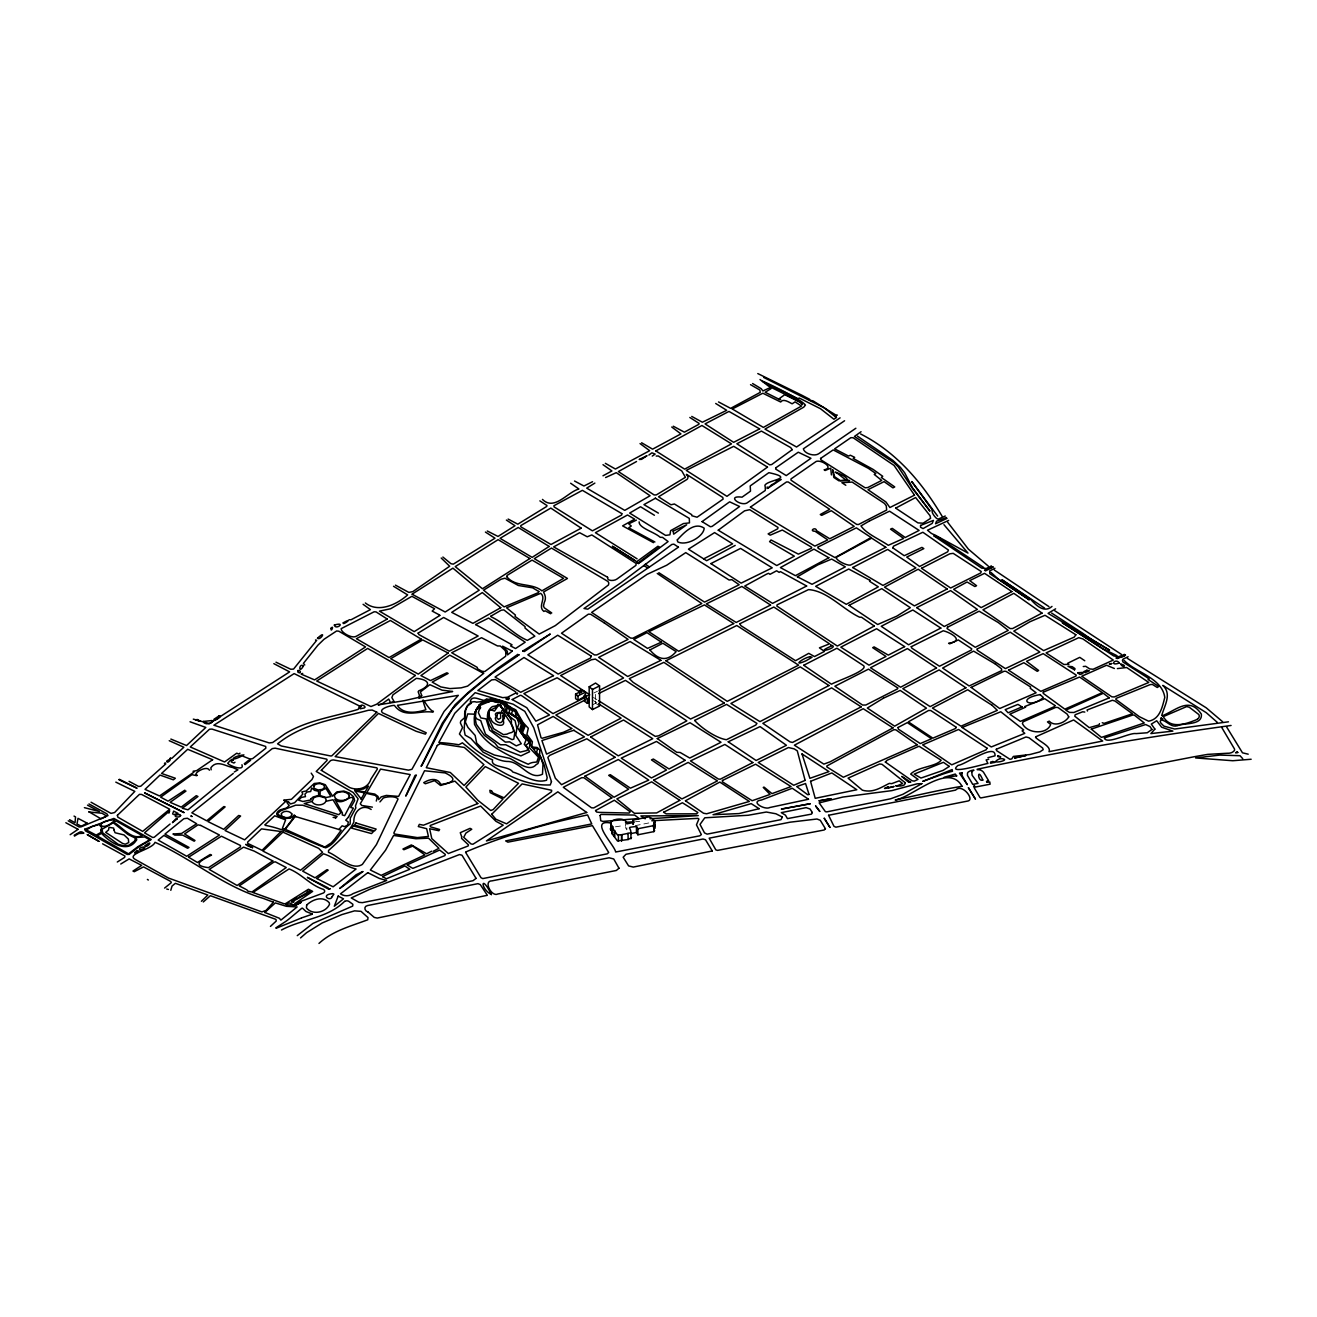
<?xml version="1.0" encoding="UTF-8"?>
<svg xmlns="http://www.w3.org/2000/svg" width="1317" height="1317" viewBox="0 0 1317 1317"><rect width="100%" height="100%" fill="white"/><g stroke="black" fill="none" stroke-linecap="round" stroke-linejoin="round"><path stroke-width="0.75" stroke-dasharray="5 3.75" d="M593.094 704.628L595.547 703.196L595.58 698.685M593.934 692.956L597.457 691.26M615.451 826.813L623.632 825.545M625.394 821.396L625.542 827.405L624.9 826.319M635.288 825.644L648.886 822.944M635.601 821.693L639.65 821.462M593.44 700.644L596.864 702.784M593.44 697.45L596.881 699.607M599.564 706.027L595.547 703.196L595.547 691.112M625.394 827.438L626.843 829.875L626.843 823.833"/><path stroke-width="1.5" d="M365.155 792.143L354.816 789.821M293.576 902.079L294.399 900.499L308.705 892.663M611.039 824.014L610.742 830.138L610.742 824.096L612.734 826.747L611.928 833.546L617.443 840.921L628.16 839.522L631.518 837.628M611.928 833.546L612.734 826.747M452.538 691.474L442.018 690.157L429.852 684.692L420.403 691.952L421.72 695.425M831.406 474.894L830.747 468.161L825.035 470.531M168.395 889.452L166.732 889.041M508.675 699.525L509.251 698.24M170.798 890.308L172.033 886.061L175.375 883.295L207.856 895.05L201.402 901.272M88.914 811.996L102.002 813.231L106.002 815.651L105.755 816.672L101.014 818.845L88.98 811.815M172.609 814.038L173.663 811.107L178.025 813.363L173.811 814.63M584.04 696.677L584.534 695.376L585.472 695.969L578.048 700.348L575.595 698.652L575.595 694.108L580.484 691.623L579.974 690.882L581.785 691.079L580.962 692.479L579.974 691.853M584.04 697.434L584.534 695.376M421.638 695.557L420.765 696.512A4.149 2.404 0 0 1 420.452 697.072L418.773 698.125L452.505 691.54M252.535 847.555L247.81 846.008L248.567 845.448M376.3 801.065L377.172 797.559L375.329 795.419L367.394 793.591M1021.976 706.916L1017.992 704.381L1005.184 709.649L1008.114 712.793L1022.157 706.834M406.048 795.797L416.353 775.054L415.085 775.384L405.768 795.962M361.072 799.09L368.48 786.084L363.508 788.982L354.816 790.052M479.437 709.287L478.318 712.579L480.837 717.946L486.121 718.884L489.611 730.112L505.349 742.113L509.613 741.833L516.248 745.866L521.285 743.759L515.803 735.495L516.807 728.581L515.112 720.745L508.428 715.575L505.399 710.242L504.345 703.871C495.274 700.002 485.957 701.187 476.639 702.142C469.461 699.409 463.963 709.32 464.703 715.361L464.539 717.781L460.785 721.041L460.374 722.934L462.53 727.544L459.435 733.981C468.128 744.451 479.964 754.723 492.591 759.86C489.875 767.795 508.823 765.671 512.807 772.009C523.491 775.12 535.196 783.878 546.539 780.24L547.164 777.623L544.135 764.897L539.674 754.937L539.805 749.949L537.188 747.513L531.64 746.969L532.397 741.784L526.899 734.376L528.298 728.268L522.964 722.391L516.955 712.003L508.247 708.793L507.061 707.196C510.815 702.126 492.64 697.351 487.833 700.134C482.368 702.537 472.556 693.302 470.268 701.319L471.42 703.08L467.222 706.225L465.56 710.505L464.111 729.717L465.131 735.1L470.844 738.393L483.092 752.139C491.439 756.123 499.373 761.638 508.757 761.506C521.252 762.494 529.681 780.668 542.489 774.198L542.999 764.288L540.563 756.765L536.529 752.353L537.682 748.797L534.043 748.468L532.052 746.821L530.323 744.78L530.488 741.372L526.207 736.368A3.622 2.091 0 0 0 523.211 734.376L522.684 732.153L524.907 726.622L516.61 713.551L516.445 710.999L507.424 707.361L499.769 702.043L494.945 701.895L486.664 698.833L479.207 705.007L479.437 709.287L480.606 707.739L479.207 705.007M1237.7 752.435L1235.593 752.847L1237.107 751.678L1237.832 752.6M333.135 817.445L335.078 817.33L335.374 818.417L337.152 816.408L302.696 805.214L295.732 805.164L280.801 810.745L277.278 813.741C281.871 817.61 289.213 820.475 294.251 814.993L295.913 816.688M348.462 816.919L353.384 808.128L350.734 807.502L354.668 800.571L353.499 796.719L349.285 793.015L343.803 791.023L336.74 791.978L332.608 796.209L325.283 784.702L319.801 782.874L314.22 783.5L306.137 790.974L301.856 791.912L302.778 794.118L294.58 802.728L290.547 803.963L288.736 802.037L283.731 800.39M379.938 801.921L383.329 798.003C387.083 796.472 395.989 795.88 398.03 799.04L376.448 844.559L362.356 864.413C351.837 871.311 338.156 855.902 328.509 852.329L328.526 850.502C337.712 842.123 348.857 832.772 353.861 822.022C353.318 812.375 361.484 803.123 371.18 809.478M297.263 935.646L312.919 923.431L352.709 906.08L352.874 904.285L348.89 901.404A2.848 1.646 0 0 0 344.889 901.207M338.864 829.463L341.185 830.27L334.781 838.896L331.275 842.864L324.805 847.061L285.246 829.298L295.189 816.441L338.864 829.463L342.124 825.825L344.577 826.664L347.787 824.969L348.281 822.006L345.745 820.162L348.643 816.952M632.983 824.409L633.345 819.981L648.886 816.902L653.232 819.141L655.026 822.22L655.026 828.261C652.919 830.648 652.919 822.038 655.026 822.22M654.121 822.878L653.858 825.578L637.872 828.739L636.457 826.45C625.229 827.817 630.942 826.714 630.942 832.772L621.624 834.682L621.657 840.839L621.624 834.682M636.457 826.45L636.457 832.492L637.872 834.78L653.858 831.62L654.648 824.689M203.295 901.964L210.358 895.692L275.994 919.414L276.241 921.044L270.446 926.394M170.502 757.966L169.778 758.707L171.951 758.263L183.837 747.233L169.234 740.697M164.46 763.514L165.168 762.823L165.761 763.926L140.738 786.249L138.614 786.463L129.05 781.327M974.35 785.508L973.609 786.249L974.745 788.702L980.046 797.608M168.872 813.165L169.679 810.828L144.508 832.854L152.756 837.513L154.27 837.217L170.074 824.03M318.977 943.433C332.559 930.839 351.079 926.081 367.739 919.793L368.019 917.587L361.023 911.348L354.569 910.854L341.794 914.607L322.122 923.003L306.565 932.683L300.556 937.918M301.873 908.187L290.234 917.998A104.422 60.286 0 0 1 286.036 921.242L275.763 927.942M286.036 904.45L287.83 903.363A1.926 1.103 0 0 1 290.497 903.314L292.209 904.236A3.507 2.025 0 0 0 297.016 904.384L300.836 902.359M362.866 871.64L339.737 888.465L356.15 874.735L362.718 871.541M234.986 762.23L233.916 763.037L231.315 761.917L232.072 760.452L230.524 760.205L227.709 763.317C229.109 765.621 244.814 771.68 241.949 764.749M239.957 753.192L238.756 754.065L236.714 753.209L224.565 761.967L190.274 746.969L209.502 729.223L212.004 729.075L265.655 746.443L265.869 748.171L252.732 758.559A3.622 2.091 0 0 1 248.469 758.427L242.114 755.892C227.923 762.955 232.105 755.942 243.958 754.904M164.592 888.086L171.243 882.703L170.815 881.501L143.504 866.899L134.12 871.772M293.461 902.244L291.699 901.799M344.61 901.355C327.34 918.525 302.136 918.887 281.492 930M840.098 417.851L796.538 447.006L764.963 429.095L803.749 407.167L805.428 405.109C799.09 395.841 716.925 360.265 798.118 398.705L799.254 398.03L820.458 408.698L833.924 419.234L836.525 417.423L834.912 416.337L837.299 415.036M855.852 428.255L818.565 453.838C814.071 456.736 804.21 453.443 803.37 448.817L844.592 420.749M185.977 791.089L170.107 802.316L181.252 807.107L196.266 795.698L197.978 796.489L182.339 808.276L187.985 809.807L220.729 783.072M861.071 431.729L854.453 436.437L894.078 462.777L898.21 466.893L912.385 488.311L929.95 511.111L912.451 487.702L904.664 472.803L900.433 467.403L892.975 460.456L857.466 436.141M184.857 790.184L168.082 801.18L160.658 797.164L191.903 774.692L196.826 775.697M301.05 902.507L295.864 905.223L286.349 904.828M412.155 594.115L452.916 568.154L479.223 590.197L445.179 612.01L412.205 594.28M120.752 864.018L129.148 858.898L141.66 865.384L132.935 871.08M148.36 880.019L147.389 879.443M309.396 892.86L310.203 891.461L307.437 891.049L307.009 892.613L296.918 898.622L295.798 898.013L291.6 901.75M117.295 862.009L124.638 857.383L124.934 856.017L102.594 843.818M315.504 639.93L316.689 640.325L293.543 669.102L290.744 669.25L276.01 662.204M589.176 686.799L595.547 683.062L599.564 685.894L599.564 706.027L592.485 709.567L589.176 706.933L589.176 686.799L592.485 689.433L592.485 709.567M70.147 834.698L78.065 829.331M655.57 498.155L643.931 504.625L658.385 513.12M74.888 835.752L78.855 833.513L83.646 833.266M276.422 928.172L301.214 918.064M594.872 483.092L586.707 488.13L624.752 510.37L650.088 495.752L616.274 472.655L605.606 477.528M140.195 850.025C152.459 845.333 136.655 846.798 139.915 849.975M587.398 703.311L587.398 698.784L588.469 698.191L588.469 702.718L587.398 703.311L584.55 701.319L584.55 696.775L589.736 694.899M602.988 475.799L611.911 470.959L603.021 464.687M652.261 456.094L655.142 454.102L651.866 452.834L648.886 455.056M517.169 693.993L517.647 693.318M592.551 481.709L583.941 486.006L574.525 481.018M947.038 518.355L935.564 523.771L936.552 521.203L946.413 517.515M1055.625 608.833L1048.069 613.36L1109.54 650.121L1099.465 644.194A206.259 119.09 0 0 1 1083.183 633.559L1051.674 613.096M993.1 567.034L985.528 570.887L984.507 570.113L992.952 566.936M994.928 568.253L989.709 570.903L989.775 573.669L1029.318 599.861L998.121 578.937L990.96 572.385M302.696 673.399L301.198 674.139L314.598 679.901L365.55 646.927L338.831 631.205L336.625 630.975L324.015 639.288L317.874 645.215L303.42 663.373L304.77 664.986M1051.987 606.413C1044.315 613.459 1035.804 605.211 1030.701 599.367L1001.858 579.694L1044.579 608.075M824.08 469.84C834.731 467.848 820.968 459.386 816.145 461.477L790.957 478.96L791.007 480.178L856.708 524.429L858.552 524.495L886.67 510.025L886.259 505.843L884.497 503.456L852.148 482.071L841.876 482.697L845.794 485.282M991.421 565.915L986.351 568.483L981.675 568.121L933.819 535.821L938.083 537.138L983.618 567.446M592.485 689.433L599.564 685.894M585.736 699.673L555.856 715.032L588.123 735.314L621.081 718.127L598.577 703.854M598.642 693.532L625.46 680.379L686.848 720.876L658.615 735.824L655.24 736.368L598.593 700.693M656.195 456.044L658.286 455.978L681.811 470.992L685.433 477.297L656.376 494.879A12.89 7.441 0 0 1 654.121 494.929L618.381 471.568L636.539 461.51M575.595 694.108L578.048 695.82L585.472 692.199L585.472 695.969M1162.236 715.822C1176.361 710.159 1189.3 696.15 1201.351 714.11C1202.767 725.749 1183.506 722.638 1177.382 725.749C1170.747 727.741 1167.027 720.712 1161.215 719.955L1160.162 721.403L1160.903 723.115L1163.932 726.144L1174.682 729.025L1228.432 721.815M599.219 690.404L623.567 677.992L595.416 659.076L591.399 659.751L560.63 675.539L589.44 694.586M579.612 693.697L579.612 690.668L581.571 689.729L585.472 692.199M948.635 520.429L927.497 530.224L930.987 533.105A14.405 8.314 0 0 0 934.658 534.834L967.995 553.091L943.943 524.676M490.566 701.088L480.475 705.204L477.001 708.562L474.202 714.16L467.667 713.946L465.313 722.045L467.996 727.478L475.141 735.413L476.688 743.101L483.569 749.982L494.435 755.036L509.712 758.378C516.873 761.621 529.253 772.75 536.151 764.65L537.962 763.514L539.822 758.098L529.697 743.43L529.22 738.952C522.19 739.035 520.413 731.067 523.804 725.914L521.302 721.436L508.988 712.448L510.123 707.986C501.991 699.327 488.36 695.228 479.404 705.072L475.635 711.114L475.453 716.958L476.836 718.917L480.721 720.58L485.479 734.063L500.444 744.763L505.81 744.78L520.199 752.122L527.146 750.443L527.705 748.122L524.281 744.418L526.076 739.891L517.466 727.675L519.013 723.609L516.939 717.831L506.568 711.987L507.193 704.43L498.682 701.829C489.858 695.557 480.87 701.912 475.914 709.83L474.976 717.617L476.293 724.218L484.261 735.298L495.093 743.348L497.941 747.085L520.89 755.909L529.582 751.744L525.944 745.142L529.088 742.887C527.195 737.8 521.137 735.347 519.655 730.03L521.17 724.827L520.511 722.193L516.429 717.683L515.128 711.196L516.05 710.126L513.959 708.892C505.333 706.603 498.501 696.808 488.739 701.813M945.293 516.017L938.05 519.161L936.519 518.338A33.435 19.311 0 0 1 932.321 512.511L931.959 509.432L911.776 481.561L937.655 516.099M1124.471 654.368L1118.759 656.689L1113.738 655.948L1062.276 622.694L1102.576 648.557L1116.8 655.586M433.26 851.276L438.923 848.296L428.519 838.172L415.942 838.748L393.618 835.439L385.552 850.206L370.357 870.027L381.173 875.344L424.848 854.931L412.764 846.09L403.858 849.745L402.92 849.037L411.381 844.921L426.626 853.778L431.68 851.194M1125.541 655.076L1117.425 658.533C1111.532 657.249 1125.179 657.907 1125.212 654.862M1128.109 656.755L1123.352 658.961A5.054 2.914 0 0 0 1122.463 660.558L1123.072 662.072L1149.115 678.782L1148.029 679.457L1158.779 686.47L1157.248 687.49L1152.342 684.412L1150.07 684.642L1116.075 698.389L1115.878 699.409L1139.37 716.678L1148.589 721.189C1160.079 719.115 1162.285 706.949 1164.788 697.45C1162.104 677.811 1135.945 672.724 1124.125 660.41M574.097 730.194L541.913 740.533L546.588 754.098L584.452 736.878L573.735 730.277M301.626 917.883L312.327 914.212M74.674 835.834L74.279 835.768A1.794 1.037 0 0 1 74.476 835.093L79.596 832.179A1.959 1.136 0 0 1 82.494 832.212L83.712 832.937M508.872 698.059L506.222 698.734M686.569 474.367L722.77 497.447L723.115 499.094L697.072 517.219L691.853 515.737L691.771 514.7L674.419 503.999L670.913 504.773L658.549 496.805L687.095 479.372A8.577 4.955 0 0 0 687.951 477.034A10.701 6.173 0 0 0 686.881 474.96A2.206 1.284 0 0 1 686.371 474.564M987.898 757.703L995.026 755.81C995.932 742.245 964.801 765.029 958.101 765.358C945.26 775.812 986.038 763.35 987.948 763.465L986.137 759.942L988.754 759.25M245.835 889.304L239.266 885.913L273.837 862.125L275.368 861.845L286.233 867.524L252.008 891.988L248.008 891.23L246.822 889.831M372.398 807.14L361.796 805.477L360.282 803.732L380.547 769.095L410.245 774.577L398.574 796.406L386.309 795.419L381.206 796.9L378.637 799.584L378.045 796.472L374.851 794.085L367.525 792.834M326.369 801.18L332.987 799.765L340.889 812.688L338.699 814.696L304.243 803.584L311.997 801.444C314.664 806.975 325.941 805.494 326.188 799.962L325.233 797.872L319.735 796.308A8.067 4.659 0 0 0 313.792 797.806L312.047 801.609M621.657 834.78L617.443 834.879L611.928 827.488M630.991 833.562L636.457 832.492M980.836 797.937L1194.766 756.633L1207.673 754.378L1227.543 753.242A6.355 3.671 0 0 0 1231.922 752.468L1232.103 752.369A9.515 5.498 0 0 0 1234.325 750.575A5.498 3.177 0 0 0 1234.095 748.319L1221.715 727.412M1231.082 725.469C1145.971 737.207 1061.272 751.184 977.132 769.276L977.28 769.721A4.972 2.864 0 0 1 982.334 771.153A8.544 4.939 0 0 1 983.898 772.865L988.623 780.701A5.548 3.21 0 0 0 986.532 781.393L986.861 782.117M703.673 558.869L732.598 543.855L714.588 532.595L688.445 549.173L706.62 560.729L735.182 545.419M1251.15 759.25L1232.778 760.732L1195.606 757.95L1219.723 755.085L1240.021 755.711L1242.754 758.691M283.962 800.077L291.436 799.32L311.964 779.565L313.479 776.503L311.207 773.145M650.022 818.73L698.257 815.602L640.902 815.931L645.198 818.812M611.302 823.076C587.629 818.581 615.006 845.514 615.648 852.017L699.739 835.834L701.352 834.599L696.463 824.854L698.899 819.042L697.928 818.351L651.8 820.771M625.476 822.269L633.576 821.808M252.65 847.786L248.683 845.465M282.99 832.064L262.906 851.078L300.605 870.208L322.55 852.264L318.681 848.346L282.694 832.048M1117.376 668.592L1126.661 667.521L1148.786 682.453L1114.264 696.973L1111.811 696.808L1081.734 676.247L1106.593 665.233L1114.38 668.509M1040.167 694.586C1015.539 698.899 1030.141 709.32 1043.327 697.483L1040.051 694.553M234.278 771.992L237.9 769.852L232.549 767.449C225.8 766.445 216.943 759.349 210.868 767.745L211.164 769.819M233.257 773.441L221.668 782.479M655.24 498.188L689.301 518.388L689.482 522.882L683.408 523.573L670.649 530.636L669.925 534.801L665.595 535.41L629.658 513.07L640.523 506.749L654.417 515.26M84.403 807.65L99.368 811.552L87.498 805.148M312.294 913.998L305.972 911.496L302.597 908.253M364.513 792.85L354.882 790.941L361.385 799.205M1084.796 712.069L1082.656 711.789L1075.149 714.752L1074.804 716.234L1089.291 727.659L1099.053 724.893L1099.465 723.659M506.123 699.014L508.28 699.673M193.303 719.131L209.403 723.576L289.625 671.884L273.854 663.653M1248.22 754.18L1242.474 752.814L1226.489 726.721M190.043 721.782L205.814 727.445L186.553 745.537L170.848 739.067M636.391 520.116L628.752 523.853L631.271 526.01L628.736 527.821L654.895 541.995M77.802 829.2L65.85 822.73M197.369 775.285C191.195 774.33 206.802 764.634 209.419 770.198M757.785 373.567L802.119 395.363L809.626 399.281L809.478 400.187L812.951 400.845L836.46 415.431M763.778 377.485L824.162 407.776L836.229 417.456M119.337 779.269L137.067 788.241L118.81 779.697M760.024 379.526L768.371 386.013L800.703 402.047L802.563 404.632L800.341 402.426L784.751 394.688L779.137 398.738L780.635 399.611L779.763 399.644L765.161 392.252L770.939 388.729L769.507 387.906L762.872 390.968L761.242 388.713L752.616 383.527M115.814 782.133L134.828 791.369L114.579 812.556L110.99 813.379L91.071 802.234M550.687 613.771L545.156 610.808L543.872 611.434C537.254 606.248 546.868 598.214 540.661 593.325L506.601 607.795L515.408 615.055L515.046 616.422L539.213 634.086L555.297 625.624L608.52 584.913L608.8 582.937L607.96 581.456L551.461 548.07L534.29 558.655L567.462 578.459L543.592 591.975L544.744 594.741A25.945 14.981 0 0 1 544.25 602.478L543.444 606.083L544.349 607.845L551.757 612.965M393.536 586.279L407.644 594.905C396.993 604.47 378.423 613.294 365.352 602.972M653.462 542.653L622.595 525.878L634.662 519.161L627.55 514.98L595.416 532.694L637.082 558.836M395.446 585.143L408.813 592.387L412.797 591.646L449.673 566.244L441.211 558.029M88.963 803.946L106.858 813.807L107.994 815.618L80.996 826.895L79.185 827.01L68.237 820.804M750.525 384.663L759.86 390.03L760.222 392.384L730.639 408.352L718.539 401.948M69.587 819.701L75.036 822.746L75.546 816.952L74.048 816.079M349.021 619.747L350.997 619.78L370.423 609.623L363.097 604.305M1102.247 722.72L1104.107 723.362L1132.422 713.765L1114.989 701.039L1112.355 700.282L1087.068 709.978L1087.48 711.015M570.64 483.24L578.887 488.986C567.215 492.295 554.375 511.243 542.439 499.406M485.413 532.068L494.994 538.192L453.328 564.137L451.023 563.742L442.874 557.042M643.733 565.569L647.635 567.874M508.115 519.063L517.811 524.182L546.703 506.452L546.95 505.514L539.871 500.872M487.29 530.998L498.007 536.447L514.996 525.746L506.37 520.067M715.707 403.479L726.688 410.311L702.373 422.23L691.754 416.419M634.695 560.186L612.356 546.226L636.687 561.733L657.924 546.259L659.438 547.032L639.552 561.865L640.457 562.227L668.098 541.55L662.533 537.369L660.245 537.303C654.319 531.953 638.893 528.101 639.124 521.878M671.736 427.021L680.922 433.902L652.59 449.163L641.626 442.759M673.283 426.214L684.379 432.174L698.883 424.304L699.047 423.383L689.828 417.456M579.612 690.668L581.785 692.051M640.046 443.582L649.676 450.694L615.418 469.033L605.359 463.337M579.365 691.623L557.14 677.778L523.87 693.598L553.008 713.6L586.049 696.956L585.9 695.804M1127.368 658.368L1206.257 707.838L1222.571 721.7M658.829 572.697L704.562 602.116L739.166 584.732L731.873 579.678L729.108 580.007L685.762 552.63L666.698 565.223L647.075 574.36L591.646 612.421L630.563 638.037L632.818 638.235L701.829 603.548L657.249 573.455M1054.736 610.726L1121.327 654.319M860.643 433.984C896.35 452.126 921.966 482.351 942.116 516.264M645.33 564.203L649.38 566.919M994.302 570.031L1048.941 606.61M1084.764 660.755L1079.775 657.348L1067.61 663.291L1068.877 664.344L1063.873 664.492L1046.093 652.903L1078.755 637.675L1082.92 638.943L1113.293 660.064L1093.094 669.266L1089.719 668.921L1085.702 666.303L1083.265 666.534M988.211 566.03L968.357 549.107L947.697 522.273M584.55 696.775L587.398 698.784M508.28 714.999L503.555 710.489L500.592 705.007L492.36 706.603C485.216 711.394 486.615 722.193 491.455 728.235L492.393 730.639L502.452 736.598L506.633 737.026L512.115 739.627L513.811 739.1L514.782 732.713L511.473 724.712L511.391 720.218L508.28 714.999L509.383 716.201M368.036 912.006L374.242 917.406L377.255 918.064L487.356 895.297L480.277 884.596L477.956 883.658L367.558 905.553C363.459 906.211 364.365 911.068 368.069 912.039M1217.336 722.391L1206.29 712.695L1162.845 685.383C1172.097 694.01 1164.541 705.5 1161.841 715.131L1162.45 715.773M611.039 830.056L612.734 832.788M653.611 829.035L654.648 830.731M632.983 820.376L634.004 822.417L626.843 823.833C626.579 816.211 609.03 818.828 610.742 824.096M610.742 830.138L610.281 828.722M653.94 822.483L653.858 831.62M637.872 828.739L637.872 834.78M633.345 819.981L633.345 824.014M630.942 832.772L630.942 838.814M628.011 833.381L628.16 839.522M618.414 835.241L618.414 841.283M614.743 830.5L614.743 836.542M614.282 830.55L614.282 836.591M612.207 826.911L612.175 833.447M580.846 690.487L580.962 692.479M578.048 695.82L578.048 700.348M987.174 782.183A6.19 3.572 0 0 0 989.791 781.936L990.104 784.191L975.337 787.072A3.918 2.255 0 0 1 974.629 785.969M517.351 693.302A2.436 1.399 0 0 1 516.857 693.845M331.061 628.225C330.534 633.806 334.584 624.324 331.061 628.225M376.843 712.201L331.868 755.793A2.14 1.235 0 0 1 330.386 755.925L281.295 745.982L277.591 743.858C303.322 722.918 337.317 718.703 368.299 710.291L372.184 710.044L376.843 712.201M419.613 695.936L418.098 697.533L404.549 700.628L378.177 704.924L382.243 703.739L388.729 699.047L390.392 702.422L394.178 701.731L391.857 697.549L392.927 694.849L416.353 678.354C427.778 679.342 433.375 684.807 418.855 690.799A5.498 3.177 0 0 0 418.18 691.82L419.613 695.936M621.805 513.614L621.723 514.963L592.436 530.85L554.095 506.897L553.914 505.728L582.394 490.336L621.805 513.614M649.923 649.94C658.681 660.426 667.554 661.611 676.148 651.619L662.83 643.223L649.923 649.94M677.3 539.888L677.695 541.847C686.453 546.456 703.772 536.562 704.183 528.183C694.306 521.236 683.507 533.22 677.3 539.888M771.548 484.854L768.387 487.916L767.169 487.043L767.317 488.475L781.244 479.454L776.174 480.952L775.96 482.434L771.548 484.854M852.675 567.512L882.983 585.439L915.908 567.89L887.674 549.419L852.675 567.512M883.345 698.24L867.327 708.036L894.622 726.177L926.477 708.151L900.186 690.404L883.345 698.24M892.827 547.872L904.236 555.725L921.933 547.378L923.843 548.613L906.722 557.091L919.645 566.491L947.647 551.823L948.438 550.062L922.855 532.249L893.535 546.16L892.827 547.872M921.521 568.285L950.644 588.008L980.77 572.928L981.214 571.512L953.212 553.354L949.837 553.798L921.521 568.285M1042.027 613.113L1012.575 628.571L1010.123 628.555L982.943 609.82L1013.794 593.325L1042.027 613.113M1091.283 729.124L1101.456 737.388L1144.308 722.984L1134.316 715.115A3.095 1.778 0 0 1 1132.999 714.95L1091.283 729.124M488.722 715.592L489.117 719.181L493.579 728.696L503.473 734.656L507.078 734.112A12.149 7.013 0 0 1 511.605 732.532C518.025 730.211 506.897 718.901 506.288 716.036C502.6 714.127 505.926 709.287 501.382 707.591L500.509 704.546L497.974 704.183L495.768 707.476L488.574 711.196L488.722 715.592M496.904 715.757L496.855 717.765L498.435 719.378L500.608 718.193L500.674 715.888C500.97 710.209 497.266 712.645 496.904 715.757M765.473 488.722L765.193 490.533L746.706 503.143C739.561 506.238 726.177 495.126 742.047 497.168L750.509 491.159L750.213 485.924L768.848 472.671C796.258 478.515 767.877 479.701 764.914 485.265L765.473 488.722M397.504 705.484C403.381 714.901 417.291 712.579 425.885 709.731C418.032 687.276 428.173 711.032 433.408 711.279L432.914 712.201C420.09 709.83 404.187 719.115 394.392 705.385C391.429 705.286 377.897 708.711 382.473 712.777L426.231 732.779L425.375 734.145L416.139 731.281L378.456 713.419L335.176 756.6L408.484 770.149L411.941 769.293L444.076 711.46L458.316 695.343L397.586 705.336M506.024 652.952L505.629 656.245L484.705 671.604L481.742 671.193L477.511 668.756L477.248 667.39L451.698 652.755L481.545 637.708L497.464 645.939L500.295 645.988L505.234 650.565L506.024 652.952M512.231 699.541L526.784 707.723L535.821 721.173L549.485 714.999L521.516 695.59A1.696 0.971 0 0 0 520.05 695.409L512.231 699.541M812.326 812.523L811.486 814.12L787.434 818.614L785.475 815.19L781.31 812.655L806.119 807.634L810.054 809L812.326 812.523M321.282 770.313L349.696 787.566C357.78 790.891 368.085 788.323 370.9 779.121L377.386 769.029L376.942 767.86L333.645 759.975A4.214 2.436 0 0 0 330.419 760.749L321.282 770.313M359.59 706.027L358.24 709.336C333.613 716.81 307.355 720.169 284.982 733.816L272.668 742.525L269.228 742.936L213.881 725.223L294.135 673.596L359.59 706.027M591.333 656.195L590.428 658.088L558.194 674.057L527.837 654.829L557.717 635.238L591.333 656.195M166.815 761.308C166.847 764.535 173.301 757.571 168.181 760.074L166.815 761.308M803.716 665.266L831.439 684.198C837.398 680.807 868.463 670.452 863.623 665.711L836.937 648.227L803.716 665.266M905.141 782.644L904.993 783.878C903.692 787.632 891.527 785.179 897.157 785.837L902.606 783.516L899.215 780.833L891.724 783.648L889.304 783.401C881.139 787.319 873.155 793.262 862.372 790.184L848.066 778.149L879.657 763.992L881.995 764.304L905.141 782.644M491.521 790.858L493.035 792.966L504.065 797.806L518.552 783.319L485.282 766.593L465.872 787.023L477.841 800.292L490.714 810.482L493.217 809.576L502.979 799.057L490.22 792.636L489.825 790.282L491.521 790.858M759.152 808.704L739.018 813.577L713.04 814.713L751.2 803.633L759.152 808.704M849.053 605.326L877.698 624.505L896.844 616.126L910.327 607.697L881.764 588.666L849.053 605.326M949.261 766.412L943.17 770.346L920.978 778.051L914.179 774.1L943.433 762.313L949.261 766.412M962.134 727.478L991.289 746.953L1024.791 733.355L1022.107 730.902L1023.688 729.947L1000.772 711.756L962.134 727.478M280.998 831.521L262.083 850.321L247.711 843.39L247.645 842.09L261.49 828.887L280.998 831.521M759.646 428.881L733.635 442.331L705.056 423.909L728.96 411.431L759.646 428.881M809.033 794.431L807.683 794.711L796.719 786.578L805.56 783.516L809.033 794.431M869.467 520.972L860.989 525.895C866.372 533.928 879.937 539.394 888.3 545.32L903.61 538.439L890.522 529.138L892.268 528.364L905.207 537.517L919.118 530.438L889.535 511.177L869.467 520.972M940.832 628.077L908.598 644.787L881.238 626.283L912.813 609.985L940.832 628.077M1077.701 672.74L1079.874 674.518L1082.854 673.563L1082.936 672.411L1077.701 672.74M673.168 531.13L673.678 534.175L686.684 524.775L673.168 531.13M530.191 744.27L529.22 747.496L538.455 757.209L536.826 762L533.023 762.428A10.454 6.025 0 0 0 528.249 764.272C510.502 756.254 489.43 747.875 478.236 730.869L474.499 724.383L474.219 718.078L474.96 712.365L478.911 705.764C483.01 702.323 488.228 700.677 493.447 699.87C498.863 701.039 514.503 706.982 512.659 710.604L511.473 713.485L518.733 719.066L522.717 725.091C518.668 731.33 523.293 737.191 528.808 740.17L530.191 744.27M810.564 781.31L815.207 798.332L856.807 789.739L831.834 772.931L810.564 781.31M316.92 878.587L333.119 886.802L356.051 869.022C344.527 866.257 334.008 856.955 323.439 853.795L302.647 871.146L315.043 877.813L326.879 869.73L328.163 870.142L316.92 878.587M504.032 717.913L503.357 720.745C506.14 729.141 491.422 724.416 490.994 718.868L489.48 717.222L488.837 710.703L490.912 709.83L494.484 711.048L498.797 704.941L503.045 708.875L501.398 711.476L505.053 715.625L504.032 717.913M522.701 651.108L524.347 651.52L550.276 634.004L522.701 651.108M291.88 813.988L291.189 816.03A5.054 2.914 0 0 1 285.559 817.561L282.151 816.408L281.18 813.873C283.27 810.35 289.789 810.498 291.88 813.988M461.674 836.674L461.592 838.419L468.473 844.888L468.111 845.991L448.356 853.531L431.795 838.6L429.622 828.722L438.857 830.731L439.615 829.512L430.264 826.763L430.28 825.463L480.606 806.053L495.916 821.281L503.209 825.183L472.968 844.23L471.042 843.967L463.732 837.332L465.889 833.134L471.782 829.233L470.054 828.344L460.275 832.69L461.674 836.674M818.17 546.967L818.104 548.251L834.994 557.601L871.113 537.534L856.346 527.854L818.17 546.967M718.242 530.191L776.75 565.536L794.349 556.169L769.572 541.666L771.038 539.97L798.349 554.128L811.453 548.251A1.992 1.152 0 0 0 811.124 546.95L782.298 530.01L770.231 535.163L768.107 533.895L777.721 528.792L777.985 527.426L749.686 509.695L744.599 510.831L718.242 530.191M551.461 781.623L550.276 784.932C515.869 786.43 487.488 763.251 462.399 742.821L458.892 744.763A120.077 69.324 0 0 0 438.808 742.508L454.826 713.254L475.157 692.693L513.169 704.216L524.792 711.328L533.797 727.807L551.461 781.623M595.564 810.531L596.634 812.046L599.186 812.375L629.131 813.05L630.185 811.799L614.348 800.242L595.564 810.531M797.361 576.797L812.046 584.287L845.349 566.853L831.653 559.067L817.873 564.861L797.361 576.797M997.809 755.662L998.088 756.781L1000.739 756.831L997.809 755.662M361.023 706.208L360.051 708.826L364.299 707.953C367.427 706.636 360.051 703.36 361.023 706.208M895.675 508.132L917.965 522.898L923.118 523.195L930.576 518.338L930.065 515.754L915.628 497.53L895.675 508.132M971.748 771.91L972.144 775.285L978.07 783.385L972.736 784.372L967.452 775.384L967.501 773.112C967.797 770.725 977.28 768.996 972.769 770.873L971.748 771.91M418.131 633.115L418.839 634.564L449.262 651.191L478.137 636.012L443.615 617.475L418.131 633.115M448.175 653.051L418.296 674.09L390.672 658.714L422.708 639.93L448.175 653.051M722.473 780.471L722.375 781.771L752.139 800.72L770.066 794.431L763.251 787.418L764.058 787.105L771.976 793.641L791.056 786.578L755.596 764.206L722.473 780.471M897.667 687.869L897.585 688.857L865.812 705.023L862.586 705.056L834.863 686.239L868.496 669.135L897.667 687.869M995.372 664.048L1001.496 668.789L1001.743 670.583L969.164 685.976L942.626 668.065L973.576 651.108L995.372 664.048M702.076 521.614L710.357 526.734L712.102 526.405L739.611 506.518L729.651 501.826L702.076 521.614M1075.874 634.778L1074.211 637.115L1043.64 650.614L1013.81 631.106L1029.976 621.739L1045.023 615.286L1075.874 634.778M805.115 780.388L793.723 785.278L758.213 762.477L788.455 747.529L794.283 748.912L797.295 750.871L805.115 780.388M265.26 824.59L265.194 825.331C286.102 829.084 305.791 840.723 325.645 847.835C336.74 843.571 340.527 830.27 350.124 824.047L350.322 818.071L355.853 807.897L355.425 806.037L358.109 798.793L353.203 792.505L316.212 771.466L326.863 760.617A3.062 1.761 0 0 0 327.044 759.843A3.161 1.827 0 0 0 326.682 759.152L275.105 748.171L272.273 748.616L191.854 812.819L206.67 820.787L223.89 806.547L225.141 806.893L207.954 821.594L223.692 829.331L238.69 815.453L240.616 816.03L225.059 830.533L244.649 839.851L285.707 801.362L288.143 802.053L287.205 802.991L289.197 805.461L286.76 807.914L280.307 809.84C268.454 816.54 290.201 821.742 294.201 815.585L294.942 815.947L284.949 829.068L282.332 828.574L285.608 819.865L274.693 815.799L265.26 824.59M87.136 823.141L81.292 826.22L78.049 824.574L76.995 823.981L77.999 818.334L87.136 823.141M349.252 795.978L348.873 797.46C345.828 801.79 333.991 801.855 334.502 795.007C337.761 790.694 345.729 790.628 349.021 794.908L349.252 795.978M382.556 876.612L386.358 878.768L409.85 869.286L404.879 865.944L382.556 876.612M490.961 616.126L491.142 616.833C504.46 622.826 513.976 634.728 527.36 640.375L534.85 636.193L524.956 627.979L525.137 626.678L503.868 609.886L501.217 610.183L490.961 616.126M600.14 815.552L600.75 820.721L602.906 821.413L639.074 818.515L634.662 815.075L601.029 814.416L600.14 815.552M665.925 660.788L727.264 701.352L798.596 665.151L736.779 625.509L665.925 660.788M663.62 812.227L666.172 813.873L696.627 813.824L697.895 812.523L682.42 802.761L663.62 812.227M712.283 850.947L633.263 867.08L628.588 865.895L623.171 857.219L625.97 854.289L703.015 839.011L705.517 839.769L712.283 850.947M904.631 646.614L888.3 655.125L874.109 646.877L872.677 647.684L886.012 656.442L869.006 665.151L840.822 647.157L876.612 628.736L904.631 646.614M982.811 780.043C977.51 782.512 976.984 765.786 982.811 780.043M439.779 615.467L414.213 631.633L379.461 611.154L390.639 608.734L411.892 596.305L434.594 608.734L432.174 611.088L439.582 615.023A1.827 1.054 0 0 1 439.779 615.467M313.759 786.364L314.17 788.356L318.171 789.986L322.484 789.36L324.69 787.253C324.031 782.644 316.689 782.775 314.055 785.574L313.759 786.364M586.723 812.49L486.417 840.937L557.832 791.83L586.723 812.49M200.777 825.446L219.495 835.044L186.701 856.28L158.172 840.065L163.868 835.439L187.607 848.263L189.022 847.44L164.938 834.089L183.886 818.697L187.376 818.236L196.661 823.751L181.532 833.463L172.955 834.007L174.799 835.093L182.619 835.11L194.159 841.184L194.998 840.493L184.578 833.941L197.962 824.854L200.777 825.446M750.427 507.111L814.828 546.111L827.751 539.921L815.091 531.294C808.44 531.179 815.816 526.142 816.622 530.718L829.759 538.768L854.223 526.372L831.307 510.7L821.66 515.375L820.261 514.535L829.71 509.3L788.241 481.989L786.496 481.973L750.427 507.111M829.957 827.405L824.244 818.285L829.957 827.405M1043.327 692.166L1043.196 693.351L1064.827 709.155L1102.362 692.643L1079.594 677.037L1043.327 692.166M828.837 557.766L795.419 575.677L780.405 567.594L813.972 549.123L828.837 557.766M828.986 685.531L759.942 721.634L730.902 703.459L800.209 666.863L828.986 685.531M861.203 706.85L792.521 742.442L790.019 741.883L762.839 723.329L831.62 687.869L861.203 706.85M965.888 687.787L930.148 706.636L902.803 688.676L939.136 669.925L965.888 687.787M962.052 786.315C940.601 789.624 915.348 795.764 895.181 800.012C913.109 796.966 948.322 761.852 962.052 786.315M1011.884 591.58L981.149 607.631L953.64 589.308L967.073 581.999L974.876 586.542L976.588 585.703L969.74 580.616L984.556 573.323L1011.884 591.58M1008.542 670.155L1040.842 691.343L1075.94 676.131L1076.219 675.094L1043.179 653.644L1026.536 661.332L1038.636 670.485L1037.22 671.308L1023.869 662.714L1008.542 670.155M885.337 762.033L912.023 780.751L914.294 781.129L918.031 779.384L910.689 774.067C917.554 766.79 935.975 766.823 941.161 760.238L919.019 746.229L887.197 760.222L885.337 762.033M607.614 577.258C606.627 581.439 614.644 581.027 616.998 579.003L635.897 565.388L636.177 563.462L591.827 534.932L587.25 536.793L579.661 532.71L553.65 546.901L607.614 577.258M604.24 622.875L628.077 639.387L596.799 654.911L594.477 654.944L561.503 633.214L588.353 614.183L590.674 614.265L604.24 622.875M618.974 868.216L616.356 870.471L497.744 894.013C491.653 897.206 482.944 880.678 491.965 880.859L609.129 857.779L613.722 858.98L618.974 868.216M661.348 642.169L647.552 648.408L633.79 639.469L646.96 632.637L661.348 642.169M685.449 800.785L703.525 813.247L706.669 813.774L749.357 801.444L719.823 782.068L685.449 800.785M273.442 902.194L266.133 910.343L261.935 911.924L168.477 878.044L135.371 859.507C125.247 853.893 152.558 849.514 155.027 842.304C191.805 858.618 223.709 886.802 263.021 898.309L273.442 902.194M387.264 619.056L356.495 636.16C352.281 639.14 340.675 632.423 341.185 628.637L374.094 611.796L376.053 611.895L387.264 619.056M491.406 894.572C479.931 888.646 480.738 872.743 491.406 894.572M936.535 667.966L900.614 687.227L870.488 667.735L907.413 648.573L936.535 667.966M987.026 748.171L986.087 749.834L951.747 764.831L922.624 744.879L958.578 729.47L987.026 748.171M832.673 469.823L833.826 477.462L838.863 480.787L849.58 480.573L847.243 480.228C848.132 475.799 828.969 469.757 837.168 473.083L845.843 480.03L840.394 480.623L834.682 476.803L832.673 469.823M264.816 912.467L279.352 918.262L280.9 920.122L297.132 906.952L286.365 906.31L275.335 902.902L264.816 912.467M955.944 727.05L955.73 728.416L932.864 738.162L908.318 721.848L928.551 710.489L930.724 710.505L955.944 727.05M819.75 811.404L815.618 805.955L819.75 811.404M996.294 749.258L996.574 750.641L1009.925 759.283L1011.785 758.888L1013.366 756.435L1029.943 754.526L1039.821 751.925L1043.196 749.669L1042.652 748.04L1028.939 737.718L1025.959 736.977L996.294 749.258M117.378 815.305L117.839 817.166L142.68 831.389L169.695 809.214L141.61 794.431L139.47 794.349L117.378 815.305M353.466 798.942L344.675 815.667L342.288 814.96L342.354 812.902L334.946 799.337C342.453 807.14 350.997 792.966 353.466 798.942M421.242 639.14L389.075 657.562L356.38 638.712L390.392 620.472L421.242 639.14M646.779 455.863L641.544 459.353L639.189 459.468L646.779 455.863M407.249 864.973L412.764 868.38L444.932 855.589L445.327 854.404L439.631 850.041L407.299 864.857M491.735 814.252L495.85 819.207L506.568 823.849L551.494 791.764L551.658 790.282L522.108 783.911L491.735 814.252M962.052 772.816L961.986 775.417L967.32 784.718L959.467 773.128L962.052 772.816M991.981 705.204L997.315 710.34L960.982 726.194L932.42 708.069L967.699 689.762L991.981 705.204M310.779 799.04L310.598 799.995L302.877 801.51L298.663 800.176L301.346 797.411L305.478 796.637L304.918 794.135L307.091 792.011L310.664 791.517L311.717 787.978L314.5 790.332L318.484 791.27L318.698 795.369L313.067 797.015L310.779 799.04M529.895 558.523L482.466 588.765L455.221 566.606L498.122 539.657L529.895 558.523M1109.21 697.862L1073.898 712.481L1069.42 712.398L1065.799 710.126L1103.35 693.269L1109.21 697.862M502.765 715.971C503.901 721.535 500.839 725.19 496.015 720.679L495.719 719.592A4.939 2.848 0 0 1 496.048 716.991L495.933 715.822C492.459 710.768 506.732 712.118 502.765 715.971M1154.877 729.108L1150.877 733.585L1172.887 731.1L1161.61 727.198L1156.705 720.761L1151.321 724.087L1154.877 729.108M477.791 803.568L423.481 825.199L419.333 824.376L418.296 826.549L426.642 828.689L428.42 836.443L417.374 837.596L394.705 834.04L393.816 833.019L424.535 770.758L445.212 772.931C457.443 778.709 454.118 782.528 441.574 784.372L440.668 784.059C436.931 776.997 429.079 779.401 423.712 782.66L425.342 783.763L434.544 780.652L440.553 785.492L454.941 781.129L477.791 803.568M685.136 760.337L669.036 768.963L653.364 759.036L651.454 759.893L666.534 770.017L651.454 777.968L621.229 758.115L656.492 741.438L685.136 760.337M802.004 753.933L809.889 778.331L828.986 771.597L802.004 753.933M971.156 687.392L999.685 708.53L1036.117 692.791L1030.256 688.281L1030.602 686.997L1005.99 671.341L1004.114 671.242L971.156 687.392M506.798 576.731C515.589 587.629 531.821 582.443 541.913 590.856L563.561 578.344L532.068 560.104L507.012 575.447L506.798 576.731M679.802 800.357L656.64 812.935L634.432 813.297L616.866 798.892L651.652 781.837L679.802 800.357M825.446 828.772L824.179 829.99L717.567 850.387L715.839 849.893L709.155 838.172L790.085 822.187L816.968 819.009L820.277 820.277L825.446 828.772M114.431 821.578L114.233 822.516C122.695 827.57 132.112 840.592 142.22 835.604L116.077 820.919L114.431 821.578M739.858 623.731L740.944 625.674L795.534 660.706L808.737 653.347L814.482 656.557L824.491 651.405L819.421 647.849L829.545 643.832L773.836 607.038L739.858 623.731M84.65 829.266L85.44 830.846L127.156 854.404L129.198 854.404L138.515 847.045L151.274 839.505L113.888 818.417L84.65 829.266M977.23 648.968L977.181 650.186L1005.398 668.608L1039.87 652.063L1010.221 632.16L977.23 648.968M615.088 757.308L561.585 784.685L555.346 778.232L547.839 757.407L549.633 755.415L586.839 738.771L615.088 757.308M549.173 546.456L532.15 557.371L500.065 538.34L518.24 527.475L549.173 546.456M892.992 727.906L830.154 761.802L823.849 764.123L794.365 745.192L863.211 708.711L892.992 727.906M100.849 830.237L100.981 832.41L96.141 835.093L86.346 829.957L91.861 826.582L99.071 824.508L101.755 827.586L100.849 830.237M483.586 673.399L467.617 686.108L461.164 687.853L449.92 688.593L440.816 686.914L432.157 682.107L448.126 673.448L446.792 672.822L430.478 680.593L420.897 675.605L449.739 655.125L483.586 673.399M1068.745 716.876C1065.618 722.556 1054.456 727.198 1049.254 721.156L1047.459 721.93L1050.67 724.449C1046.949 734.886 1027.359 733.948 1022.404 723.543L1023.046 721.848L1055.839 707.328L1058.061 707.558L1067.132 714.094L1068.745 716.876M869.862 580.303L869.615 581.324L878.324 586.855L846.288 604.322L815.651 586.328L848.708 569.026L869.862 580.303M465.609 852.329L481.001 877.698L482.796 878.587L607.236 853.844L608.684 852.511L592.436 825.644L507.868 842.156L505.662 840.904L591.777 823.932L587.58 814.943C546.325 823.471 505.053 835.324 466.086 851.836L465.609 852.329M678.436 547.164L587.761 609.178L584.007 608.487L621.41 582.41L671.851 544.448L673.876 544.168L678.436 547.164M1111.713 663.57L1109.408 664.064L1111.713 663.57M415.349 675.473L376.678 704.216L370.966 706.538L316.706 681.021L367.657 648.425L415.349 675.473M476.046 878.39L473.001 880.711L362.356 902.655L358.981 902.343L351.26 897.947L369.451 889.452L459.468 854.568L461.987 855.194L476.046 878.39M655.833 450.924L684.642 469.148L731.511 443.878L701.928 425.49L655.833 450.924M584.929 776.174L614.068 797.213L628.621 789.212L608.668 775.351L610.248 774.659L630.431 788.175L648.771 780.125L618.315 759.547L584.929 776.174M306.663 905.075L306.449 907.89C312.359 915.578 326.023 912.549 329.563 904.186L329.201 902.688C322.895 895.593 312.491 899.379 306.663 905.075M1151.914 729.453L1147.239 732.762L1136.077 733.602C1129.838 732.268 1106.231 745.257 1104.304 737.948L1145.642 724.531L1149.988 726.556L1151.914 729.453M710.9 563.594L741.092 583.135L772.239 567.841L740.566 548.399L710.9 563.594M1035.788 736.779L1035.59 737.487C1040.15 741.915 1051.575 746.574 1049.007 751.678L1102.675 741.027L1073.635 719.938L1035.788 736.779M733.684 623.567L678.699 651.273L648.837 631.699L704.43 604.915L733.684 623.567M343.309 622.743C341.729 626.332 355.063 616.323 343.309 622.743M732.301 408.978L763.399 427.416L801.526 406.048L795.089 401.866L792.126 403.809C788.718 402.047 783.105 398.228 780.668 401.998L762.823 393.207L732.301 408.978M317.496 638.218C320.344 641.066 327.34 629.098 317.496 638.218M752.847 762.576L720.35 779.17L718.423 779.071L690.487 760.93L724.877 744.451L752.847 762.576M947.186 588.979L914.426 605.902L884.497 587.135L918.179 569.24L947.186 588.979M990.664 762.313L990.417 763.202L994.961 762.345L992.722 761.424L990.664 762.313M782.364 817.05L780.997 819.651L707.114 834.138L704.529 832.904L700.018 824.409L704.793 817.791L748.188 815.256L766.313 812.029L775.927 813.774L782.364 817.05M1074.557 669.81L1067.972 666.237L1072.236 666.682L1074.968 668.592L1074.557 669.81M113.888 829.792L115.056 832.739L124.078 834.945L128.358 839.044L128.72 842.551L125.247 844.23L122.53 843.39L105.689 832.36L108.554 829.924L109.015 827.323L113.657 828.08L113.888 829.792M775.762 467.848L775.68 469.082L786.233 475.585L810.943 458.283L798.267 452.208L775.762 467.848M188.594 857.202L197.402 862.47L210.259 854.453L211.51 855.112C200.546 860.594 191.624 865.384 208.448 867.673L240.418 846.946L240.435 845.465L221.421 836.196L188.594 857.202M330.007 888.794L328.345 888.893L330.007 888.794M611.812 797.888L593.753 807.93L591.481 807.798L563.297 787.27L581.653 777.738L583.892 777.721L611.812 797.888M660.887 660.344L627.699 676.494L598.659 657.364L630.102 641.544L660.887 660.344M806.646 586.016L772.569 603.367L744.731 586.032L766.264 574.294L768.519 573.29L770.017 574.311L776.618 570.788L779.137 572.368L780.421 571.594L806.646 586.016M911.249 646.696L911.858 648.178L939.498 666.254L971.32 650.055L971.748 648.82L958.299 639.914L949.656 643.865L948.619 643.256C965.608 640.902 950.1 632.275 943.219 630.777L911.249 646.696M947.516 627.221L947.055 628.555L975.288 647.305L1008.246 630.399L998.302 622.562L979.107 611.187L947.516 627.221M136.622 839.851C127.831 854.305 109.788 842.468 101.524 833.348L97.145 835.883L128.556 853.844L137.742 846.765L149.726 839.851L144.771 836.97L136.079 837.513L136.622 839.851M538.801 591.498L538.373 592.634L504.115 606.907L483.586 590.164L500.987 579.25L504.971 578.212L518.355 585.489L532.628 587.826L538.801 591.498M553.486 675.67L520.709 692.298L495.06 677.037L523.985 657.512L553.486 675.67M180.643 815.569C178.388 819.256 169.893 814.894 179.919 814.548L180.643 815.569M571.743 728.531L563.33 732.301L542.143 738.277L541.057 737.767L537.534 724.827L553.189 716.448L571.743 728.531M657.282 738.541L676.74 752.287L680.181 752.484L689.746 758.049L721.008 742.261L690.009 722.72L657.282 738.541M297.856 670.567L298.004 672.312C301.922 674.683 300.605 669.266 297.856 670.567M475.602 624.554L512.066 644.836L510.568 645.939L515.54 648.54L525.203 642.202L488.591 618.052L475.602 624.554M874.274 626.019L837.349 646.054L776.915 606.1L777.063 604.832L808.506 589.604C827.372 590.823 842.979 609.508 859.606 617.196L861.499 617.229L874.274 626.019M921.851 783.631L902.869 794.316L890.687 798.777L826.763 811.881L825.38 811.651L819.158 802.893L842.781 797.065L891.856 790.612L917.044 783.845L921.851 783.631M338.189 896.07L334.288 906.261L343.507 898.852L338.189 896.07M653.66 780.207L681.926 798.942L717.469 780.899L688.198 762.411L653.66 780.207M590.707 736.977L618.266 755.843L652.755 738.722L623.534 719.987L590.707 736.977M792.225 449.673L771.663 464.555L769.655 464.835L736.845 443.78L761.391 431.071L790.661 447.566L792.225 449.673M770.56 605.046L736.187 622.464L706.34 603.894L741.866 586.444L770.56 605.046M422.922 763.547L421.111 766.379L442.298 723.198L455.023 704.809L468.622 692.067L497.563 668.394L516.478 655.323L517.63 655.915L491.768 673.761L466.481 694.717L452.62 708.842L443.319 723.379L422.922 763.547M303.437 665.99C298.3 675.012 298.975 662.303 303.437 665.99M728.235 741.8L756.123 760.502L786.43 745.29L760.057 726.589L728.235 741.8M272.751 860.906L237.093 885.485L209.222 869.418L243.596 847.144L254.132 851.078L272.751 860.906M830.615 645.132L831.406 646.054C811.025 654.977 842.04 647.124 830.615 645.132M808.506 799.254L769.819 807.502C764.815 810.383 749.587 801.46 761.456 800.028L792.258 788.257L808.506 799.254M437.326 745.422L426.28 767.696L450.315 772.503L464.111 785.492L483.932 764.634L464.292 747.447L440.174 743.759L437.326 745.422M1054.901 705.484L1054.258 706.702L1020.379 721.387L1009.793 714.209L1025.647 707.147L1024.84 706.488L1044.71 698.701L1054.901 705.484M332.131 896.679C330.435 902.178 319.619 894.655 332.806 893.634L333.909 894.161L332.23 896.531M244.452 763.662L245.077 764.601L250.609 760.255L248.584 760.386L244.452 763.662M916.698 607.614L944.223 626.53L977.395 609.409L950.594 590.609L916.698 607.614M231.578 759.514L233.191 760.288L231.578 759.514M820.573 458.431L820.968 459.847L865.121 487.8L867.722 487.57L881.715 480.425L874.241 474.433L875.854 473.544L868.298 468.309L833.2 449.904L820.573 458.431M145.216 845.58C146.401 849.119 155.027 838.287 145.216 845.58M920.567 525.434L920.534 527.228L923.052 528.611L932.173 523.425L933.407 520.396L920.567 525.434M767.498 467.091L726.951 496.328L686.272 470.399L733.717 446.315L767.498 467.091M1000.113 758.543C985.05 765.803 1015.506 759.497 1000.113 758.543M914.492 495.159L889.88 507.539L885.946 501.991L867.969 489.694L884.069 481.643L892.959 487.85L894.753 486.928L881.32 477.478L882.736 476.293L873.171 469.445L853.186 458.415L854.7 457.361L850.321 455.221L848.527 456.061L834.632 448.85L850.815 437.688L853.136 437.738L894.045 465.428L914.492 495.159M828.574 815.272L833.99 826.335L835.9 827.175L968.127 800.966C974.761 799.304 961.805 783.055 955.599 790.118L828.574 815.272M135.141 840.641L128.901 845.267L124.193 845.991L118.151 844.279L102.677 832.805L102.067 829.249L113.262 822.763L127.963 834.484L135.091 838.007L135.141 840.641M113.69 821.051L113.246 821.693C100.619 832.788 93.474 820.82 114.184 819.816L113.69 821.051M307.487 877.435L327.39 888.514L328.229 887.888L307.487 877.435M252.897 892.465L284.093 903.775A3.111 1.794 0 0 0 286.118 903.297L308.474 889.238L312.656 891.379L294.745 903.66L323.554 892.942A4.626 2.667 0 0 0 323.488 889.403C310.285 885.254 301.758 873.945 289.098 868.907L252.897 892.465M355.936 822.977L354.503 825.018L374.538 830.945L376.152 829.084L355.936 822.977M1161.215 717.946L1160.573 718.835L1162.845 719.197L1161.215 717.946M500.74 607.713L472.935 623.353L451.715 612.356L482.318 592.584L500.74 607.713M694.652 720.448C700.693 727.428 715.872 738.146 726.424 739.726L755.826 725.041L756.946 723.412L726.556 704.365L694.652 720.448M888.168 786.875L888.267 787.796L891.477 787.204C902.507 784.191 875.064 791.533 888.168 786.875M898.062 727.478L898.359 729.141L920.287 743.578L931.514 738.738L907.314 722.621L898.062 727.478M581.209 528.166L550.983 544.497L521.022 526.932A2.568 1.482 0 0 1 521.17 525.351L550.802 508.082L581.209 528.166M353.302 825.973L351.655 828.146L371.509 833.595L373.468 831.521L353.302 825.973M212.63 759.728L196.612 770.643L193.072 771.268L193.862 772.19L159.505 795.962L145.035 789.36L159.999 775.087L173.35 779.812L175.359 778.248L161.563 773.458L187.689 749.291L212.63 759.728M334.353 625.048C335.605 630.711 346.898 621.41 334.353 625.048M1120.833 664.114C1122.249 668.295 1128.208 665.809 1120.833 664.114M1119.384 662.961C1108.865 666.846 1115.12 657.298 1119.384 662.961M515.671 693.121L507.522 697.236L502.682 697.648L477.873 690.487L491.653 679.901L495.258 679.523L515.375 691.655A2.502 1.449 0 0 1 515.852 692.314L515.885 692.528A2.387 1.383 0 0 1 515.671 693.121M183.936 812.556L144.623 792.916L183.936 812.556M885.831 547.312L850.436 565.092C846.716 565.8 836.311 560.499 836.065 557.453L871.689 538.143L885.831 547.312M325.957 788.307L320.113 791.122L320.113 795.55L326.188 797.476L330.88 796.555L325.957 788.307M922.855 781.343L936.831 776.355A109.459 63.2 0 0 1 950.627 771.696L952.487 771.285L952.191 769.556L922.855 781.343M518.98 654.878L517.466 654.516L518.98 654.878M203.295 721.453C203.756 724.696 210.885 724.465 212.514 721.584L212.037 720.547L203.295 721.453M1025.861 755.514L1014.584 757.966L1025.861 755.514M917.225 744.78L843.341 777.244L826.878 766.955L826.846 765.984L893.881 729.7L895.84 729.832L917.225 744.78M191.064 816.03L191.936 816.474L191.064 816.03M177.186 818.861L172.445 822.664L175.885 818.795L177.186 818.861M367.772 872.677L340.494 893.864C344.363 896.482 349.367 896.4 353.154 893.568L386.622 880.497L379.411 878.439L367.772 872.677M512.247 651.075L507.605 654.895L507.325 651.289L502.584 646.17L512.247 651.075M87.366 834.698L98.973 841.365L87.366 834.698M136.919 851.062C129.856 854.947 141.199 851.967 137.725 850.552L136.919 851.062M956.669 775.878L944.174 777.26L955.269 774.05L956.669 775.878M247.596 844.954L245.719 844.493L247.596 844.954M218.885 716.004L213.897 719.329C214.638 722.144 223.511 715.049 218.885 716.004M638.366 563.544L637 562.326L639.634 562.721L638.366 563.544M781.475 809.05L810.268 803.716L781.475 809.05M910.59 782.183L908.516 782.15L910.59 782.183M724.317 703.048L690.536 719.033L633.181 682.371L629.312 678.617L663.883 662.352L724.317 703.048M1197.252 719.345C1186.535 723.955 1170.55 729.684 1163.273 716.613L1186.683 706.57L1189.284 707.229L1198.816 714.538A8.692 5.021 0 0 1 1197.252 719.345M830.879 798.695L819.108 800.818L830.879 798.695M810.07 656.673C802.283 658.27 791.583 667.176 806.119 660.722L812.029 657.265L810.07 656.673M200.596 721.354L195.887 719.971L197.204 719.461L200.596 721.354M1086.854 670.254L1083.825 671.604L1085.093 672.641L1089.389 670.814L1086.854 670.254M901.915 776.503L907.676 781.491L908.993 781.014L901.915 776.503M975.42 799.073L968.423 787.731L975.42 799.073"/></g></svg>
